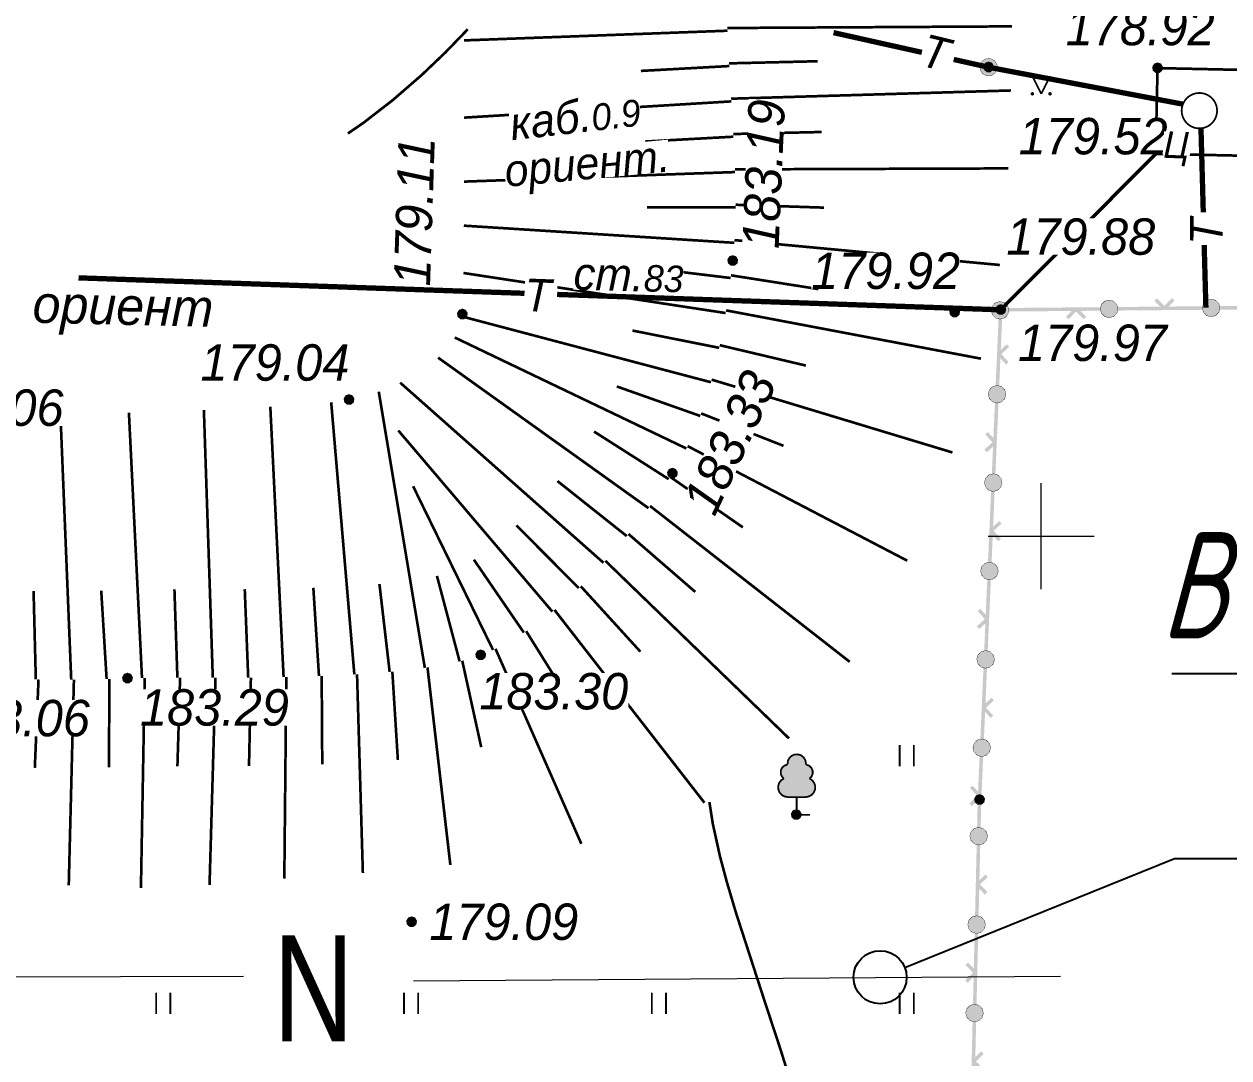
# Model space of a CAD drawing. Header units: millimetres. Extents: x 6735 to 13224, y -12144 to -9633.
# Drawn here: x 12231.4 to 12347.1, y -11359.3 to -11260 of the extents above; entities that cross this region are included whole.
import ezdxf
from ezdxf import colors
from ezdxf.entities.mleader import LeaderData, LeaderLine
from ezdxf.enums import TextEntityAlignment as Align
from ezdxf.math import Vec2, Vec3

# ---------------------------------------------------------------- set-up
doc = ezdxf.new("R2010")
doc.units = ezdxf.units.MM
doc.linetypes.add('Cплошная', pattern=[0])
doc.linetypes.add('Cплошная_0.50', pattern=[0])
doc.layers.add('Линия выноска', color=137, linetype='Continuous', lineweight=25)
doc.layers.add('Строительный', color=251, linetype='Continuous', lineweight=13)
doc.styles.add('Simplex', font='simplex.shx', dxfattribs={"width": 0.7, "oblique": 15})
doc.styles.get("Standard").update_dxf_attribs({"font": 'arial.ttf'})
doc.linetypes.add('КОНТУР', pattern='A,0,-0.5,[133,ltypeshp.shx,S=0.05,R=0,X=-0.5,Y=0],-0.5', length=1)

# ---------------------------------------------------------------- blocks, each defined once
blk = doc.blocks.new('2011 - 401 трава')
at = {"color": 7, "linetype": 'Continuous', "lineweight": 0, "const_width": 0.1, "flags": 128}
for points in [[(0, 0), (0, 1.2)], [(0.8, 0), (0.8, 1.2)]]:
    blk.add_lwpolyline(points, dxfattribs=at)
blk = doc.blocks.new('118 - 330 отм высот')
blk.add_hatch(color=7).paths.add_polyline_path([(0.098, 0.12), (0.002, 0.155), (-0.095, 0.121), (-0.146, 0.032), (-0.129, -0.069), (-0.05, -0.135), (0.052, -0.136), (0.131, -0.07), (0.149, 0.031)])
at = {"color": 7, "linetype": 'Continuous', "lineweight": 0, "const_width": 0.01, "flags": 128}
blk.add_lwpolyline([(0.098, 0.12), (0.002, 0.155), (-0.095, 0.121), (-0.146, 0.032), (-0.129, -0.069), (-0.05, -0.135), (0.052, -0.136), (0.131, -0.07), (0.149, 0.031), (0.098, 0.12)], close=True, dxfattribs=at)
blk = doc.blocks.new('2014 - 416 газон')
at = {"color": 7, "linetype": 'Continuous', "lineweight": 0, "const_width": 0.1, "flags": 128}
for points in [[(-0.5, 1), (0, 0)], [(0, 0), (0.5, 1)]]:
    blk.add_lwpolyline(points, dxfattribs=at)
for points in [[(-0.5, 0.05), (-0.456699, 0.025), (-0.456699, -0.025), (-0.5, -0.05), (-0.543301, -0.025), (-0.543301, 0.025), (-0.5, 0.05)], [(0.5, 0.05), (0.543301, 0.025), (0.543301, -0.025), (0.5, -0.05), (0.456699, -0.025), (0.456699, 0.025), (0.5, 0.05)]]:
    blk.add_lwpolyline(points, close=True, dxfattribs=at)
blk = doc.blocks.new('22 - 107.1.1 столбы метал d-1.0')
blk.add_hatch(color=7).paths.add_polyline_path([(-0.00002, 0.5), (-0.25, 0.43302), (-0.43302, 0.25002), (-0.5, 0.00002), (-0.43302, -0.24998), (-0.25002, -0.433), (-0.00002, -0.5), (0.24998, -0.433), (0.433, -0.25), (0.5, 0), (0.433, 0.25), (0.25, 0.43302)])
at = {"color": 7, "linetype": 'Continuous', "lineweight": 0, "const_width": 0.02, "flags": 128}
blk.add_lwpolyline([(0, 0.5), (-0.25, 0.433013), (-0.433013, 0.25), (-0.5, 0), (-0.433013, -0.25), (-0.25, -0.433013), (0, -0.5), (0.25, -0.433013), (0.433013, -0.25), (0.5, 0), (0.433013, 0.25), (0.25, 0.433013), (0, 0.5)], close=True, dxfattribs=at)
blk = doc.blocks.new('104 - 388.1 дер лист')
at = {"true_color": 0xffffff}
h = blk.add_hatch(color=7, dxfattribs=at)
h.dxf.hatch_style = 1
h.paths.add_polyline_path([(0.993, 1.793), (0.885, 1.943), (0.732, 2.049), (0.841, 2.164), (0.903, 2.324), (0.9, 2.495), (0.83, 2.652), (0.706, 2.771), (0.546, 2.833), (0.52, 2.882), (0.492, 3.067), (0.401, 3.231), (0.257, 3.352), (0.08, 3.414), (-0.107, 3.409), (-0.281, 3.338), (-0.418, 3.21), (-0.5, 3.041), (-0.518, 2.855), (-0.546, 2.833), (-0.706, 2.771), (-0.83, 2.652), (-0.9, 2.495), (-0.903, 2.324), (-0.841, 2.164), (-0.732, 2.049), (-0.885, 1.943), (-0.993, 1.793), (-1.046, 1.616), (-1.037, 1.431), (-0.967, 1.26), (-0.844, 1.121), (-0.682, 1.031), (-0.5, 1), (-0.45, 1), (0.45, 1), (0.5, 1), (0.682, 1.031), (0.844, 1.121), (0.967, 1.26), (1.037, 1.431), (1.046, 1.616)])
at = {"color": 7, "linetype": 'Continuous', "lineweight": 0, "const_width": 0.1, "flags": 128}
for points in [[(-0.518, 2.855), (-0.5, 3.041), (-0.418, 3.21), (-0.281, 3.338), (-0.107, 3.409), (0.08, 3.414), (0.257, 3.352), (0.401, 3.231), (0.492, 3.067), (0.52, 2.882)], [(-0.722, 2.04), (-0.841, 2.164), (-0.903, 2.324), (-0.9, 2.495), (-0.83, 2.652), (-0.706, 2.771), (-0.546, 2.833)], [(-0.518, 2.855), (-0.546, 2.833)], [(0.52, 2.882), (0.546, 2.833)], [(0.546, 2.833), (0.706, 2.771), (0.83, 2.652), (0.9, 2.495), (0.903, 2.324), (0.841, 2.164), (0.722, 2.04)], [(-0.5, 1), (-0.682, 1.031), (-0.844, 1.121), (-0.967, 1.26), (-1.037, 1.431), (-1.046, 1.616), (-0.993, 1.793), (-0.885, 1.943), (-0.732, 2.048)], [(0.732, 2.048), (0.885, 1.943), (0.993, 1.793), (1.046, 1.616), (1.037, 1.431), (0.967, 1.26), (0.844, 1.121), (0.682, 1.031), (0.5, 1)], [(-0.5, 1), (-0.45, 1)], [(-0.45, 1), (0.45, 1)], [(0, 0), (0, 1)], [(0.45, 1), (0.5, 1)], [(0.75, 0), (0, 0)]]:
    blk.add_lwpolyline(points, dxfattribs=at)
blk = doc.blocks.new('Крест')
at = {"color": 0, "linetype": 'Continuous', "lineweight": 0, "flags": 128}
for points in [[(0, -1), (0, 1)], [(-1, 0), (1, 0)]]:
    blk.add_lwpolyline(points, dxfattribs=at)
blk = doc.blocks.new('_DotBlank')
at = {"color": 0, "linetype": 'ByBlock', "lineweight": -2}
blk.add_line((-0.5, 0), (-1, 0), dxfattribs=at)
blk.add_circle((0, 0), 0.5, dxfattribs=at)
blk = doc.blocks.new('_Oblique')
at = {"color": 0, "lineweight": -2}
blk.add_line((-0.5, -0.5), (0.5, 0.5), dxfattribs=at)

msp = doc.modelspace()

# ---------------------------------------------------------------- hatches: boundary and pattern name
at = {"layer": 'Строительный'}
for points in [[(12341.33953, -11287.12066), (12341.65596, -11286.79863), (12341.89431, -11286.55605), (12341.65173, -11286.31769), (12341.04759, -11286.93255), (12340.92841, -11287.05384), (12340.19226, -11286.33052), (12339.95391, -11286.5731), (12340.51852, -11287.12788), (12336.67919, -11287.16162), (12336.68218, -11287.50169), (12340.93202, -11287.46434), (12344.93911, -11287.42913), (12349.02118, -11287.39325), (12348.70476, -11287.71529), (12348.46641, -11287.95787), (12348.70899, -11288.19622), (12349.31313, -11287.58136), (12349.43231, -11287.46008), (12350.16845, -11288.1834), (12350.40681, -11287.94082), (12349.84219, -11287.38604), (12353.68152, -11287.3523), (12353.67854, -11287.01222), (12349.4287, -11287.04957), (12344.93612, -11287.08905)], [(12323.71675, -11299.39963), (12324.29938, -11300.03491), (12324.41431, -11300.16023), (12323.65372, -11300.85779), (12323.88358, -11301.10843), (12324.02826, -11300.87398), (12324.44683, -11300.19568), (12324.39496, -11300.27974), (12323.88358, -11301.10843), (12324.46695, -11300.5734), (12324.30114, -11304.4093), (12324.64091, -11304.42399), (12324.82445, -11300.17796), (12324.99751, -11296.17445), (12325.17381, -11292.09602), (12325.47897, -11292.42875), (12325.70883, -11292.67939), (12325.95947, -11292.44953), (12325.37684, -11291.81425), (12325.26191, -11291.68893), (12326.0225, -11290.99136), (12325.79264, -11290.74073), (12325.20927, -11291.27575), (12325.37508, -11287.43985), (12325.03531, -11287.42517), (12324.85177, -11291.6712), (12324.65774, -11296.15976), (12324.50241, -11299.75313), (12324.19725, -11299.4204), (12323.96739, -11299.16976)], [(12332.42936, -11287.19897), (12327.93677, -11287.23845), (12325.2037, -11287.26247), (12325.20574, -11287.49442), (12325.20669, -11287.60254), (12327.93976, -11287.57852), (12332.02184, -11287.54265), (12331.70542, -11287.86469), (12331.46706, -11288.10727), (12331.70964, -11288.34562), (12332.31379, -11287.73076), (12332.43297, -11287.60947), (12333.16911, -11288.33279), (12333.40747, -11288.09021), (12332.84285, -11287.53543), (12336.68218, -11287.50169), (12336.67919, -11287.16162)], [(12322.98257, -11316.38377), (12323.5652, -11317.01905), (12323.68014, -11317.14436), (12322.91954, -11317.84193), (12323.14941, -11318.09257), (12323.29408, -11317.85812), (12323.44529, -11317.61309), (12323.14941, -11318.09257), (12323.73278, -11317.55754), (12323.56696, -11321.39344), (12323.90673, -11321.40813), (12324.09027, -11317.1621), (12324.26333, -11313.15859), (12324.43963, -11309.08016), (12324.74479, -11309.41289), (12324.97466, -11309.66353), (12325.2253, -11309.43366), (12324.64266, -11308.79838), (12324.52773, -11308.67307), (12325.28833, -11307.9755), (12325.05846, -11307.72487), (12324.47509, -11308.25989), (12324.64091, -11304.42399), (12324.30114, -11304.4093), (12324.11759, -11308.65534), (12323.92356, -11313.1439), (12323.76824, -11316.73727), (12323.46308, -11316.40454), (12323.23321, -11316.1539)], [(12323.00016, -11334.50633), (12322.77503, -11334.50109), (12322.55811, -11334.49604), (12322.19185, -11334.84563), (12322.42667, -11335.09164), (12322.99926, -11334.5451), (12322.90991, -11338.38354), (12323.2499, -11338.39145), (12323.34012, -11334.51594), (12323.3561, -11334.14623), (12323.52916, -11330.14273), (12323.70545, -11326.0643), (12324.01061, -11326.39703), (12324.24048, -11326.64767), (12324.49112, -11326.4178), (12323.90849, -11325.78252), (12323.79355, -11325.65721), (12324.55415, -11324.95964), (12324.32429, -11324.709), (12324.17961, -11324.94345), (12323.76104, -11325.62175), (12323.81291, -11325.53769), (12324.32429, -11324.709), (12323.74091, -11325.24403), (12323.90673, -11321.40813), (12323.56696, -11321.39344), (12323.38342, -11325.63948), (12323.18939, -11330.12804), (12323.03406, -11333.72141), (12322.7289, -11333.38868), (12322.49903, -11333.13804), (12322.24839, -11333.36791), (12322.83103, -11334.00319), (12322.94596, -11334.1285), (12322.55851, -11334.48384), (12322.7753, -11334.49321), (12322.97848, -11334.16396), (12322.92661, -11334.24802), (12322.7753, -11334.49321), (12323.00027, -11334.50294), (12323.0248, -11334.504), (12323.03902, -11334.50462), (12323.17016, -11334.51029), (12323.0299, -11334.50702)], [(12321.83019, -11350.38189), (12322.42536, -11351.00544), (12322.54277, -11351.12844), (12321.79622, -11351.84102), (12322.03104, -11352.08703), (12322.60363, -11351.54049), (12322.51427, -11355.37893), (12322.85427, -11355.38685), (12322.95318, -11351.138), (12323.04644, -11347.13184), (12323.14144, -11343.05071), (12323.45316, -11343.37729), (12323.68798, -11343.6233), (12323.93399, -11343.38849), (12323.33881, -11342.76494), (12323.22141, -11342.64194), (12323.96795, -11341.92936), (12323.73314, -11341.68335), (12323.16055, -11342.22989), (12323.2499, -11338.39145), (12322.90991, -11338.38354), (12322.811, -11342.63238), (12322.70644, -11347.12392), (12322.62274, -11350.71967), (12322.31101, -11350.39309), (12322.07619, -11350.14708)], [(12321.43456, -11367.37729), (12322.02973, -11368.00084), (12322.14714, -11368.12384), (12321.40059, -11368.83642), (12321.63541, -11369.08243), (12321.77538, -11368.84515), (12322.18035, -11368.15864), (12322.13017, -11368.24372), (12321.63541, -11369.08243), (12322.208, -11368.53588), (12322.11865, -11372.37433), (12322.45864, -11372.38224), (12322.55755, -11368.13339), (12322.65081, -11364.12723), (12322.74581, -11360.0461), (12323.05753, -11360.37269), (12323.29235, -11360.6187), (12323.53836, -11360.38388), (12322.94318, -11359.76034), (12322.82578, -11359.63733), (12323.57232, -11358.92475), (12323.33751, -11358.67874), (12322.76492, -11359.22529), (12322.85427, -11355.38685), (12322.51427, -11355.37893), (12322.41537, -11359.62778), (12322.31081, -11364.11932), (12322.22711, -11367.71507), (12321.91538, -11367.38848), (12321.68056, -11367.14248)]]:
    msp.add_hatch(color=7, dxfattribs=at).paths.add_polyline_path(points)

# ---------------------------------------------------------------- linework, layer by layer
for p, q in [((12133.6603, -11351.88768), (12252.47402, -11351.44082)), ((12268.81133, -11351.88768), (12330.95083, -11351.44082))]:
    msp.add_line(p, q, dxfattribs=at)
at = {"layer": 'Строительный', "color": 7, "linetype": 'Cплошная', "lineweight": 0, "const_width": 0.255, "flags": 128}
for points in [[(12298.96389, -11260.61746), (12273.66588, -11261.54885)], [(12298.95397, -11260.35854), (12326.27609, -11260.19965)], [(12299.11542, -11263.75466), (12307.61299, -11263.55152)], [(12299.12988, -11264.01336), (12290.64275, -11264.48094)], [(12299.31628, -11267.14871), (12326.20335, -11266.35911)], [(12299.33203, -11267.40735), (12273.66914, -11268.96895)], [(12299.51554, -11270.54287), (12308.0133, -11270.34773)], [(12299.5295, -11270.8016), (12291.04218, -11271.26577)], [(12299.6715, -11273.93923), (12325.94801, -11273.84671)], [(12299.68029, -11274.19819), (12273.65993, -11275.11657)], [(12299.73448, -11277.33846), (12308.22995, -11277.6157)], [(12299.7337, -11277.59757), (12291.23371, -11277.58735)], [(12299.61884, -11280.99506), (12273.64255, -11279.3478)], [(12299.6357, -11280.73651), (12325.12052, -11283.12654)], [(12298.78121, -11287.74146), (12273.60298, -11283.89524)], [(12299.26082, -11284.37561), (12290.82247, -11283.35376)], [(12299.29327, -11284.11854), (12307.69003, -11285.43935)], [(12298.82181, -11287.48555), (12323.31035, -11292.12545)], [(12297.37807, -11294.39168), (12273.47186, -11288.07479)], [(12295.01775, -11300.7579), (12272.76832, -11290.0935)], [(12298.16995, -11291.08575), (12289.83403, -11289.42373)], [(12298.22224, -11290.83197), (12306.4935, -11292.79061)], [(12291.37325, -11306.48817), (12271.17312, -11292.03178)], [(12287.05934, -11311.74052), (12267.52883, -11294.43208)], [(12297.446, -11294.14163), (12320.56949, -11301.13977)], [(12269.89507, -11321.83134), (12265.46839, -11295.2936)], [(12296.34919, -11297.63124), (12288.33576, -11294.79663)], [(12249.53217, -11322.78442), (12248.67515, -11297.05399)], [(12256.33176, -11322.7188), (12255.05524, -11296.74965)], [(12263.12665, -11322.46604), (12260.90277, -11296.31473)], [(12235.93434, -11322.9602), (12234.90332, -11297.53179)], [(12242.73226, -11322.80702), (12241.47494, -11297.32184)], [(12296.43737, -11297.3876), (12304.3466, -11300.50113)], [(12282.14512, -11316.43222), (12267.35239, -11299.03164)], [(12293.31766, -11303.69955), (12286.14962, -11299.13128)], [(12295.13147, -11300.52509), (12316.23046, -11311.53767)], [(12289.28555, -11309.17126), (12282.63019, -11303.8839)], [(12293.45929, -11303.48258), (12300.43976, -11308.33264)], [(12276.4467, -11320.10996), (12268.77332, -11304.38762)], [(12291.52666, -11306.27936), (12310.702, -11321.25212)], [(12284.68553, -11314.17385), (12278.69036, -11308.14825)], [(12289.44949, -11308.9706), (12295.87176, -11314.53877)], [(12279.41003, -11318.44931), (12274.60611, -11311.43701)], [(12287.23401, -11311.54913), (12304.87719, -11328.6166)], [(12273.23712, -11321.21317), (12271.05748, -11312.99738)], [(12232.5344, -11322.94597), (12232.31829, -11314.44872)], [(12239.3339, -11322.91011), (12238.81697, -11314.42584)], [(12246.13217, -11322.78718), (12245.84783, -11314.29194)], [(12252.93212, -11322.76716), (12252.60036, -11314.27363)], [(12259.73041, -11322.62447), (12259.18813, -11314.14178)], [(12266.51737, -11322.21692), (12265.53559, -11313.77382)], [(12284.87201, -11313.99395), (12290.59658, -11320.2772)], [(12282.34517, -11316.26755), (12296.74748, -11334.79036)], [(12279.62608, -11318.30627), (12284.12832, -11325.51597)], [(12276.68123, -11319.99981), (12284.9272, -11338.74026)], [(12273.48869, -11321.1511), (12275.31293, -11329.45304)], [(12263.3853, -11322.45067), (12263.94468, -11341.55354)], [(12266.77538, -11322.19312), (12267.30543, -11330.67658)], [(12270.15151, -11321.79423), (12272.34778, -11340.77524)], [(12232.79349, -11322.94892), (12232.4384, -11331.4415)], [(12236.19344, -11322.95887), (12235.69683, -11342.73518)], [(12239.59292, -11322.90315), (12239.56579, -11331.40311)], [(12242.99134, -11322.80331), (12242.63016, -11342.99259)], [(12246.39128, -11322.78697), (12246.13375, -11331.28307)], [(12249.79128, -11322.78386), (12249.21973, -11342.70383)], [(12253.19122, -11322.76475), (12253.00931, -11331.2628)], [(12256.59081, -11322.71343), (12256.40086, -11342.0711)], [(12259.98935, -11322.61492), (12260.04462, -11331.11474)]]:
    msp.add_lwpolyline(points, dxfattribs=at)
at = {"layer": 'Строительный', "color": 7, "linetype": 'Continuous', "lineweight": 0, "const_width": 0.51, "flags": 128}
for points in [[(12342.685, -11267.67148), (12324.03598, -11264.12515), (12309.15232, -11260.80457)], [(12344.43839, -11269.97649), (12344.91102, -11287.22966)]]:
    msp.add_lwpolyline(points, dxfattribs=at)
at = {"layer": 'Строительный', "color": 7, "linetype": 'Cплошная_0.50', "lineweight": 0, "const_width": 0.255, "flags": 128}
msp.add_lwpolyline([(12340.08939, -11272.44925), (12340.26594, -11264.20901), (12348.71313, -11264.38999), (12348.53658, -11272.63023), (12340.08939, -11272.44925)], close=True, dxfattribs=at)
at = {"layer": 'Строительный', "color": 7, "linetype": 'Cплошная_0.50', "lineweight": 0, "const_width": 0.16999, "flags": 128}
msp.add_lwpolyline([(12342.67349, -11268.84251, 1), (12345.89637, -11267.75986, 1), (12342.67349, -11268.84251)], format="xyb", close=True, dxfattribs=at)
at = {"layer": 'Строительный', "color": 7, "linetype": 'КОНТУР', "lineweight": 0, "ltscale": 2, "const_width": 0.34, "flags": 128}
msp.add_lwpolyline([(12340.08939, -11272.44925), (12338.10738, -11274.44445), (12335.12799, -11277.44367), (12331.4073, -11281.18912), (12330.16659, -11282.43809), (12325.2052, -11287.43251)], dxfattribs=at)
at = {"layer": 'Строительный', "color": 7, "linetype": 'Cплошная_0.50', "lineweight": 0, "const_width": 0.51, "flags": 128}
msp.add_lwpolyline([(12325.2052, -11287.43251), (12236.63588, -11284.36259)], dxfattribs=at)
at = {"layer": 'Строительный', "color": 34, "linetype": 'Cплошная_0.50', "lineweight": 0, "true_color": 0xa55200, "const_width": 0.255, "elevation": 610.3, "flags": 128}
msp.add_lwpolyline([(12297.22646, -11334.72203), (12297.55713, -11336.83512), (12298.24796, -11339.96514), (12298.91076, -11342.43936), (12299.77456, -11345.3505), (12302.43197, -11353.55456), (12304.06716, -11358.52834), (12305.728, -11363.86242), (12306.91308, -11368.14169), (12307.69876, -11371.64317), (12307.94675, -11373.12596), (12308.09994, -11374.44005), (12308.16188, -11375.67483), (12308.12458, -11376.79004), (12307.9879, -11377.7907), (12307.75106, -11378.68255), (12307.4137, -11379.46919), (12306.97238, -11380.16017), (12306.42277, -11380.76245), (12305.75641, -11381.2854), (12304.72581, -11381.85432), (12302.77164, -11382.69406), (12296.91012, -11385.24245)], dxfattribs=at)

# ---------------------------------------------------------------- block references
at = {"layer": 'Строительный', "color": 7, "zscale": 3.4}
for name, p, xscale, yscale, rotation in [('22 - 107.1.1 столбы метал d-1.0', (12324.03598, -11264.12515), 1.699999999999459, 1.699999999999459, 346.6283499999836), ('22 - 107.1.1 столбы метал d-1.0', (12335.6166, -11287.34101), 1.69999999999992, 1.69999999999992, 90.50352600001087), ('22 - 107.1.1 столбы метал d-1.0', (12345.41485, -11287.2549), 1.69999999999992, 1.69999999999992, 90.50352600001087), ('22 - 107.1.1 столбы метал d-1.0', (12325.13918, -11287.48064), 1.69999999999992, 1.69999999999992, 90.50352600001087), ('22 - 107.1.1 столбы метал d-1.0', (12324.85463, -11295.54235), 1.699999999999517, 1.699999999999517, 357.5248060000054), ('22 - 107.1.1 столбы метал d-1.0', (12324.48756, -11304.03408), 1.699999999999517, 1.699999999999517, 357.5248060000054), ('22 - 107.1.1 столбы метал d-1.0', (12324.12049, -11312.52581), 1.699999999999517, 1.699999999999517, 357.5248060000054), ('22 - 107.1.1 столбы метал d-1.0', (12323.75341, -11321.01755), 1.699999999999517, 1.699999999999517, 357.5248060000054), ('22 - 107.1.1 столбы метал d-1.0', (12323.38634, -11329.50928), 1.699999999999517, 1.699999999999517, 357.5248060000054), ('104 - 388.1 дер лист', (12305.606, -11335.9481), 1.699999999999459, 1.699999999999459, 359.9155129966363), ('22 - 107.1.1 столбы метал d-1.0', (12323.08884, -11338.00332), 1.700000000000698, 1.700000000000698, 358.6664729999952), ('22 - 107.1.1 столбы метал d-1.0', (12322.89104, -11346.50068), 1.700000000000698, 1.700000000000698, 358.6664729999952), ('22 - 107.1.1 столбы метал d-1.0', (12322.69323, -11354.99804), 1.700000000000698, 1.700000000000698, 358.6664729999952)]:
    msp.add_blockref(name, p, dxfattribs=dict(at, xscale=xscale, yscale=yscale, rotation=rotation))
for name, p, xscale, yscale in [('118 - 330 отм высот', (12324.03598, -11264.12515, 610.368), 3.4, 3.4), ('118 - 330 отм высот', (12340.26594, -11264.20901, 608.328), 3.4, 3.4), ('2014 - 416 газон', (12329.09612, -11266.67934), 1.7, 1.7), ('118 - 330 отм высот', (12299.46129, -11282.72472, 622.846), 3.4, 3.4), ('118 - 330 отм высот', (12273.49432, -11287.86412, 608.9638), 3.4, 3.4), ('118 - 330 отм высот', (12320.77966, -11287.67351, 611.728), 3.4, 3.4), ('118 - 330 отм высот', (12325.2052, -11287.43251, 611.898), 3.4, 3.4), ('118 - 330 отм высот', (12262.61279, -11296.07927, 608.7292), 3.4, 3.4), ('118 - 330 отм высот', (12293.67256, -11303.1515, 623.3288), 3.4, 3.4), ('118 - 330 отм высот', (12275.2579, -11320.60841, 623.2098), 3.4, 3.4), ('118 - 330 отм высот', (12241.33572, -11322.84333, 623.1894), 3.4, 3.4), ('2011 - 401 трава', (12315.49612, -11331.27934), 1.7, 1.7), ('118 - 330 отм высот', (12323.17016, -11334.51029, 612.17), 3.4, 3.4), ('118 - 330 отм высот', (12305.56424, -11335.95148, 610.708), 3.4, 3.4), ('118 - 330 отм высот', (12268.62422, -11346.25096, 608.906), 3.4, 3.4), ('2011 - 401 трава', (12244.09612, -11355.07934), 1.7, 1.7), ('2011 - 401 трава', (12267.89612, -11355.07934), 1.7, 1.7), ('2011 - 401 трава', (12291.69612, -11355.07934), 1.7, 1.7), ('2011 - 401 трава', (12315.49612, -11355.07934), 1.7, 1.7)]:
    msp.add_blockref(name, p, dxfattribs=dict(at, xscale=xscale, yscale=yscale))
at = {"layer": 'Строительный', "color": 136, "true_color": 0x008080, "xscale": 5.1, "yscale": 5.1, "zscale": 3.4}
msp.add_blockref('Крест', (12329.09612, -11309.17934), dxfattribs=at)

# ---------------------------------------------------------------- texts
at = {"layer": 'Строительный', "width": 0.75}
msp.add_text('N', height=10.2, dxfattribs=at).set_placement((12259.20061, -11357.72633), align=Align.CENTER)
at = {"layer": 'Строительный', "color": 7, "char_height": 3.4976004, "attachment_point": 4, "bg_fill": 3, "box_fill_scale": 1, "bg_fill_color": 256}
for s, insert, bg_fill_transparency in [('{\\fD431|c1|b0|i1;\\l\\C0;179.04}', (12248.34698, -11292.51924), 4265607), ('{\\fD431|c1|b0|i1;\\l\\C0;179.09}', (12270.32422, -11346.25096), 7409915)]:
    msp.add_mtext(s, dxfattribs=dict(at, insert=insert, bg_fill_transparency=bg_fill_transparency))

# ---------------------------------------------------------------- leaders
at = {"layer": 'Линия выноска'}
ml = msp.add_multileader_mtext('Standard', dxfattribs=at)
ml.set_content('2', color=2, style='Simplex')
ml.set_leader_properties()
ml.set_arrow_properties(name='DOTBLANK')
ml.build(insert=Vec2(0, 0))
ml.multileader.update_dxf_attribs({"text_left_attachment_type": 6, "text_right_attachment_type": 6, "dogleg_length": 1, "arrow_head_size": 5.1})
ctx = ml.context
ctx.base_point, ctx.char_height, ctx.arrow_head_size, ctx.landing_gap_size, ctx.plane_origin = Vec3(12345.30656, -11340.14432), 10.2, 5.1, 6.8, Vec3(12065.96004, -11336.74432)
ctx.left_attachment, ctx.right_attachment = 6, 6
notes = []
notes.append((ctx, [(1, (1, 1, 0), (12341.90656, -11340.14432), (1, 0), 3.4, [(0, [(12313.62208, -11351.56544)], 0, [])])]))
ctx.mtext.insert, ctx.mtext.flow_direction = Vec3(12352.10656, -11327.90432), 5
for ctx, leaders in notes:
    for number, flags, end, landing, length, lines in leaders:
        leader = LeaderData()
        leader.index, (leader.has_last_leader_line, leader.has_dogleg_vector, leader.attachment_direction) = number, flags
        leader.last_leader_point, leader.dogleg_vector, leader.dogleg_length = Vec3(end), Vec3(landing), length
        for number, points, colour, breaks in lines:
            line = LeaderLine()
            line.index, line.vertices, line.color, line.breaks = number, Vec3.list(points), colors.encode_raw_color(colour), breaks
            leader.lines.append(line)
        ctx.leaders.append(leader)

# ---------------------------------------------------------------- next in the draw order: texts
at = {"layer": 'Строительный', "color": 7, "char_height": 3.4976004, "attachment_point": 4, "bg_fill": 3, "box_fill_scale": 1, "bg_fill_color": 256}
for s, insert, bg_fill_transparency in [('{\\fD431|c1|b0|i1;\\l\\C0;178.92}', (12331.44855, -11260.29168), 15601990), ('{\\fD431|c1|b0|i1;\\l\\C0;179.52}', (12326.9309, -11270.77383), 4432), ('{\\fD431|c1|b0|i1;\\l\\C0;179.88}', (12325.74033, -11280.42045), 4427), ('{\\fD431|c1|b0|i1;\\l\\C0;179.92}', (12307.00084, -11283.70877), 7409975), ('{\\fD431|c1|b0|i1;\\l\\C0;179.97}', (12326.86557, -11290.62557), 4412), ('{\\fD431|c1|b0|i1;\\l\\C0;179.06}', (12220.89529, -11296.86081), 4263002), ('{\\fD431|c1|b0|i1;\\l\\C0;183.30}', (12275.12606, -11324.10173), 4264522), ('{\\fD431|c1|b0|i1;\\l\\C0;183.29}', (12242.53813, -11325.65995), 4265352), ('{\\fD431|c1|b0|i1;\\l\\C0;183.06}', (12223.42226, -11326.68652), 4263237)]:
    msp.add_mtext(s, dxfattribs=dict(at, insert=insert, bg_fill_transparency=bg_fill_transparency))
at = {"layer": 'Строительный', "color": 7, "bg_fill": 3, "box_fill_scale": 1, "bg_fill_color": 256}
for s, insert, char_height, attachment_point, rotation, bg_fill_transparency in [('{\\fBm431|c1|b0|i1;\\l\\C0;Т}', (12317.3306, -11263.93182), 3.1368298, 7, 346.2998095, 0), ('{\\fBm431|b0|i1|c204|p18;\\H0.87205x;\\C0;каб\\fBm431|b0|i1|c0|p18;.\\H0.81292x;0.9}', (12277.89868, -11268.02904), 3.5970912, 1, 6.5120418, 0), ('{\\fD431|c1|b0|i1;\\l\\C0;183.19}', (12302.14561, -11281.53279), 3.4976004, 4, 87.486694, 4266047), ('{\\fD431|c1|b0|i1;\\l\\C0;179.11}', (12268.66836, -11285.13917), 3.4976004, 4, 88.1245003, 4264617), ('{\\fBm431|c1|b0|i1;\\l\\C0;Т}', (12346.50083, -11281.21665), 3.1368298, 7, 89.3179035, 0), ('{\\fBm431|b0|i1|c204|p18;\\H0.87205x;\\C0;ст.\\H0.81292x;83}', (12284.22879, -11282.36931), 3.5970912, 1, 358.6465077, 0), ('{\\fBm431|c1|b0|i1;\\l\\C0;ориент}', (12232.28317, -11285.06865), 3.5970912, 1, 358.6465077, 0), ('{\\fBm431|c1|b0|i1;\\l\\C0;Т}', (12279.40863, -11287.55397), 3.1368298, 7, 358.014854, 0), ('{\\fD431|c1|b0|i1;\\l\\C0;183.33}', (12296.15719, -11306.65416), 3.4976004, 4, 64.9814863, 4266022)]:
    msp.add_mtext(s, dxfattribs=dict(at, insert=insert, char_height=char_height, attachment_point=attachment_point, rotation=rotation, bg_fill_transparency=bg_fill_transparency))

# ---------------------------------------------------------------- next in the draw order: linework, layer by layer
at = {"layer": 'Строительный', "color": 34, "linetype": 'Cплошная_0.50', "lineweight": 0, "true_color": 0xa55200, "const_width": 0.255, "elevation": 608.6, "flags": 128}
msp.add_lwpolyline([(12274.01748, -11260.48155), (12271.87685, -11262.69721), (12269.60391, -11264.86763), (12266.81067, -11267.29003), (12263.97389, -11269.48752), (12262.50684, -11270.49035)], dxfattribs=at)

# ---------------------------------------------------------------- next in the draw order: texts
at = {"layer": 'Строительный', "color": 7, "attachment_point": 1, "bg_fill": 3, "box_fill_scale": 1, "bg_fill_color": 256, "bg_fill_transparency": 0}
for s, insert, char_height, rotation in [('{\\fBm431|c1|b0|i1;\\l\\C0;Ц}', (12340.90205, -11270.27282), 2.55, 357.8528996), ('{\\fBm431|b0|i1|c204|p18;\\C0;ориент\\fBm431|b0|i1|c0|p18;.}', (12277.41412, -11272.58074), 3.06, 5.4036063)]:
    msp.add_mtext(s, dxfattribs=dict(at, insert=insert, char_height=char_height, rotation=rotation))

# ---------------------------------------------------------------- next in the draw order: leaders
at = {"layer": 'Линия выноска'}
ml = msp.add_multileader_mtext('Standard', dxfattribs=at)
ml.set_content('В трубе д50 под дорогой', color=2, style='Simplex')
ml.set_leader_properties()
ml.set_arrow_properties(name='OBLIQUE')
ml.build(insert=Vec2(0, 0))
ml.multileader.update_dxf_attribs({"text_left_attachment_type": 6, "text_right_attachment_type": 6, "dogleg_length": 1, "arrow_head_size": 3.4})
ctx = ml.context
ctx.base_point, ctx.char_height, ctx.arrow_head_size, ctx.landing_gap_size, ctx.plane_origin = Vec3(12303.14657, -11322.39301), 10.2, 3.4, 6.8, Vec3(12412.00504, -11361.22567)
ctx.left_attachment, ctx.right_attachment, ctx.text_align_type = 6, 6, 2
notes = []
notes.append((ctx, [(1, (1, 1, 0), (12470.04921, -11322.39301), (-1, 0), 3.4, [(0, [(12477.67018, -11279.85814)], 0, [])])]))
ctx.mtext.insert, ctx.mtext.alignment, ctx.mtext.flow_direction = Vec3(12459.84921, -11308.79301), 3, 5
for ctx, leaders in notes:
    for number, flags, end, landing, length, lines in leaders:
        leader = LeaderData()
        leader.index, (leader.has_last_leader_line, leader.has_dogleg_vector, leader.attachment_direction) = number, flags
        leader.last_leader_point, leader.dogleg_vector, leader.dogleg_length = Vec3(end), Vec3(landing), length
        for number, points, colour, breaks in lines:
            line = LeaderLine()
            line.index, line.vertices, line.color, line.breaks = number, Vec3.list(points), colors.encode_raw_color(colour), breaks
            leader.lines.append(line)
        ctx.leaders.append(leader)

doc.saveas('drawing.dxf')
